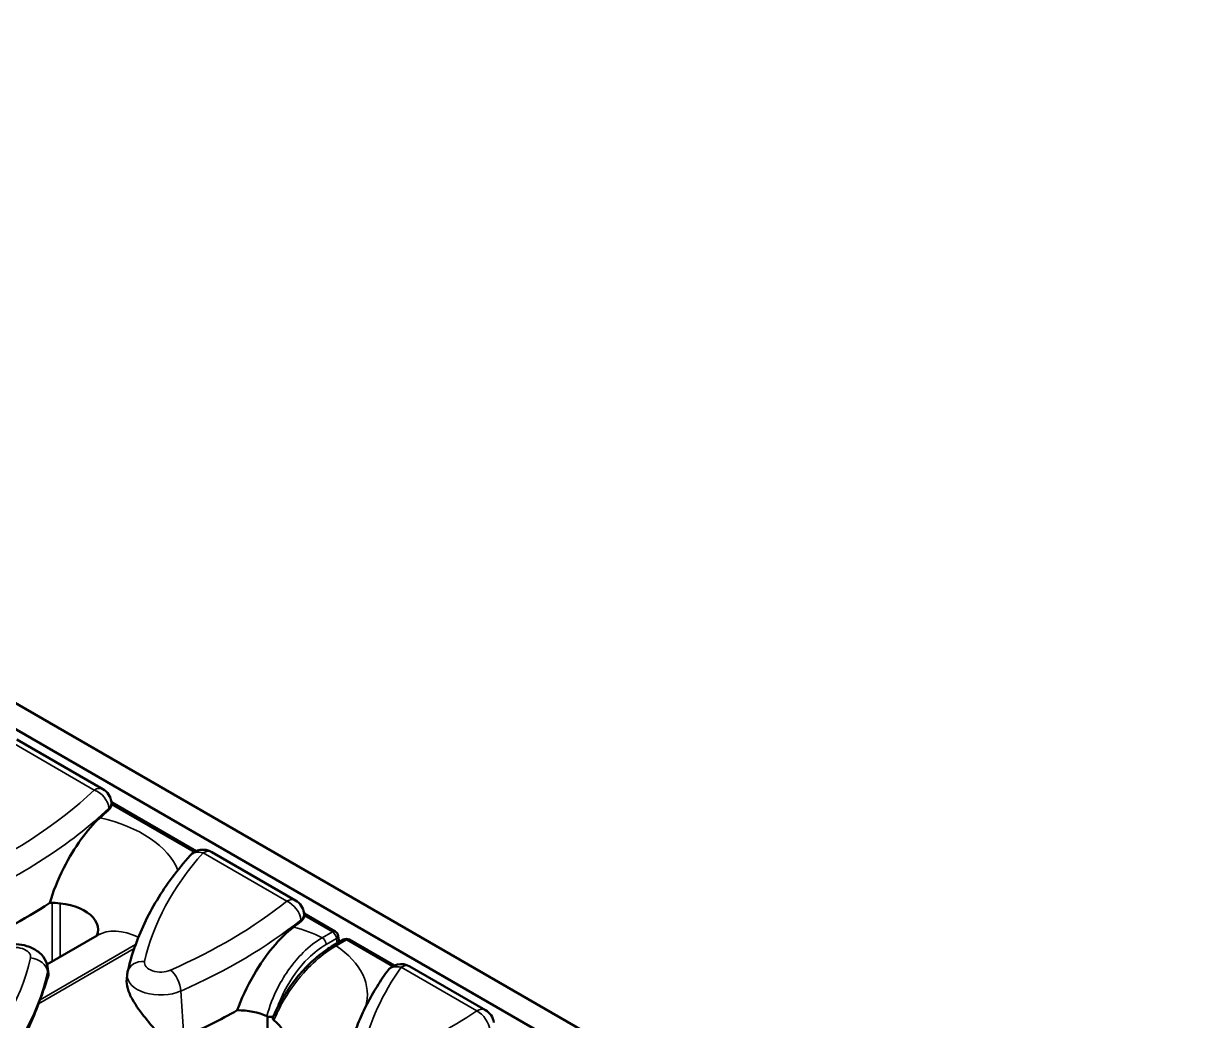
# Model space of a CAD drawing. Header units: millimetres. Extents: x 0 to 1485, y 0 to 1050.
# Drawn here: x 251.6 to 302.6, y 210.2 to 253.3 of the extents above; entities that cross this region are included whole.
import ezdxf

# ---------------------------------------------------------------- set-up
doc = ezdxf.new("R2010")
doc.units = ezdxf.units.MM
doc.header["$LTSCALE"] = 2.5
doc.layers.add('Sichtbar (ISO)', color=7, linetype='Continuous', lineweight=50)
doc.layers.add('Sichtbar schmal (ISO)', color=7, linetype='Continuous', lineweight=35)

msp = doc.modelspace()

# ---------------------------------------------------------------- linework, layer by layer
at = {"layer": 'Sichtbar (ISO)'}
for p, q in [((89.061, 317.555), (444.382, 112.41)), ((88.089, 316.993), (443.41, 111.848)), ((255.056, 220.18), (251.337, 222.327)), ((255.434, 219.561), (255.424, 219.632)), ((255.427, 219.612), (259.085, 217.5)), ((263.379, 215.375), (259.762, 217.463)), ((263.757, 214.756), (263.746, 214.83)), ((263.75, 214.807), (265.099, 214.028)), ((252.645, 212.61), (254.81, 213.86)), ((265.01, 213.425), (265.452, 213.68)), ((265.222, 213.848), (265.264, 213.571)), ((265.702, 213.68), (267.643, 212.559)), ((271.582, 210.639), (268.32, 212.522)), ((252.681, 212.432), (252.706, 212.193)), ((256.11, 212.176), (256.088, 211.972))]:
    msp.add_line(p, q, dxfattribs=at)
for centre, radius, start, end in [((254.681, 219.53), 0.75, 7.7679, 60), ((259.387, 216.814), 0.75, 60, 138.3294), ((263.004, 214.725), 0.75, 8.0404, 60), ((264.974, 213.811), 0.25, 8.6167, 60), ((265.577, 213.463), 0.25, 60, 120), ((267.945, 211.873), 0.75, 60, 144.6821), ((271.207, 209.989), 0.75, 8.3266, 60)]:
    msp.add_arc(centre, radius, start, end, dxfattribs=at)
for centre, major_axis, start_param, end_param in [((233.552, 226.903), (-25.441, 0), 2.569132, 2.59816), ((233.552, 225.066), (-25.638, 0), 2.222684, 2.417825), ((252.852, 214.11), (2, 0), 6.062, 7.898811), ((243.002, 223.08), (-25.441, 0), 2.494442, 2.515487), ((227.445, 214.099), (25.441, 0), 6.064161, 6.076487), ((243.002, 221.243), (-25.638, 0), 2.222684, 2.341673), ((260.888, 209.471), (-2, 0), 4.035702, 4.723756), ((260.888, 209.471), (2, 0), 6.062, 6.959872)]:
    msp.add_ellipse(centre, major_axis=major_axis, ratio=0.57735, start_param=start_param, end_param=end_param, dxfattribs=at)
for points, knots in [([(255.436, 219.522), (255.434, 219.487), (255.425, 219.451), (255.391, 219.378), (255.363, 219.342), (255.328, 219.308)], [0.12067766, 0.12067766, 0.12067766, 0.12067766, 0.15798761, 0.15798761, 0.19911986, 0.19911986, 0.19911986, 0.19911986]), ([(254.937, 218.946), (254.661, 218.699), (254.382, 218.381), (253.848, 217.64), (253.596, 217.224), (253.108, 216.256), (252.901, 215.73), (252.763, 215.264)], [-0.7974145, -0.7974145, -0.7974145, -0.7974145, -0.5446426, -0.5446426, -0.294853, -0.294853, 0, 0, 0, 0]), ([(256.128, 212.286), (256.207, 212.641), (256.308, 212.993), (256.55, 213.691), (256.692, 214.037), (257.015, 214.72), (257.196, 215.057), (257.598, 215.72), (257.818, 216.047), (258.295, 216.689), (258.552, 217.004), (258.827, 217.312)], [2.4844831, 2.4844831, 2.4844831, 2.4844831, 2.5537616, 2.5537616, 2.6230401, 2.6230401, 2.6923186, 2.6923186, 2.7615971, 2.7615971, 2.8308756, 2.8308756, 2.8308756, 2.8308756]), ([(263.759, 214.717), (263.757, 214.675), (263.745, 214.634), (263.699, 214.551), (263.663, 214.51), (263.617, 214.473)], [0.12070111, 0.12070111, 0.12070111, 0.12070111, 0.16422041, 0.16422041, 0.2115589, 0.2115589, 0.2115589, 0.2115589]), ([(263.298, 214.224), (262.997, 213.994), (262.693, 213.695), (262.109, 212.995), (261.835, 212.601), (261.272, 211.639), (261.028, 211.096), (260.865, 210.625)], [-0.7784972, -0.7784972, -0.7784972, -0.7784972, -0.5388845, -0.5388845, -0.3020785, -0.3020785, 0, 0, 0, 0]), ([(254.81, 213.86), (254.838, 213.876), (254.859, 213.89), (254.886, 213.909), (254.893, 213.914), (254.893, 213.914)], [6.2831853, 6.2831853, 6.2831853, 6.2831853, 6.3700236, 6.3700236, 6.4551888, 6.4551888, 6.4551888, 6.4551888]), ([(250.509, 213.334), (250.654, 213.399), (250.803, 213.438), (251.112, 213.484), (251.271, 213.487), (251.586, 213.456), (251.742, 213.421), (252.044, 213.305), (252.191, 213.225), (252.428, 213.012), (252.525, 212.894), (252.637, 212.65), (252.669, 212.543), (252.681, 212.432)], [3.275103, 3.275103, 3.275103, 3.275103, 3.678313, 3.678313, 4.097335, 4.097335, 4.515601, 4.515601, 4.926242, 4.926242, 5.237349, 5.237349, 5.435884, 5.435884, 5.435884, 5.435884]), ([(265.01, 213.425), (264.801, 213.304), (264.593, 213.159), (264.184, 212.828), (263.984, 212.642), (263.6, 212.237), (263.417, 212.018), (263.076, 211.557), (262.918, 211.315), (262.635, 210.82), (262.51, 210.566), (262.404, 210.312)], [0, 0, 0, 0, 0.1665012, 0.1665012, 0.3330025, 0.3330025, 0.4995037, 0.4995037, 0.6660049, 0.6660049, 0.8325061, 0.8325061, 0.8325061, 0.8325061]), ([(252.692, 212.082), (252.664, 212), (252.635, 211.915), (252.53, 211.606), (252.444, 211.357), (252.345, 211.084)], [1.2694834, 1.2694834, 1.2694834, 1.2694834, 1.3818929, 1.3818929, 1.6649559, 1.6649559, 1.6649559, 1.6649559]), ([(252.706, 212.193), (252.709, 212.165), (252.706, 212.136), (252.696, 212.097), (252.694, 212.09), (252.692, 212.082)], [1.94452131, 1.94452131, 1.94452131, 1.94452131, 1.9896717, 1.9896717, 2.0005996, 2.0005996, 2.0005996, 2.0005996]), ([(256.11, 212.176), (256.111, 212.183), (256.112, 212.191), (256.114, 212.205), (256.115, 212.213), (256.117, 212.228), (256.118, 212.235), (256.121, 212.25), (256.122, 212.257), (256.125, 212.271), (256.127, 212.279), (256.128, 212.286)], [2.41809785, 2.41809785, 2.41809785, 2.41809785, 2.4313749, 2.4313749, 2.44465196, 2.44465196, 2.45792902, 2.45792902, 2.47120608, 2.47120608, 2.48448314, 2.48448314, 2.48448314, 2.48448314]), ([(265.578, 208.463), (265.637, 208.73), (265.709, 208.995), (265.875, 209.521), (265.97, 209.782), (266.182, 210.301), (266.3, 210.558), (266.557, 211.067), (266.697, 211.319), (266.999, 211.817), (267.161, 212.063), (267.333, 212.306)], [2.4844831, 2.4844831, 2.4844831, 2.4844831, 2.5364836, 2.5364836, 2.588484, 2.588484, 2.6404844, 2.6404844, 2.6924849, 2.6924849, 2.7444853, 2.7444853, 2.7444853, 2.7444853]), ([(257.741, 209.287), (257.663, 209.382), (257.581, 209.478), (257.301, 209.807), (257.095, 210.045), (256.694, 210.545), (256.497, 210.806), (256.249, 211.248), (256.174, 211.411), (256.089, 211.711), (256.075, 211.849), (256.088, 211.972)], [1.2625413, 1.2625413, 1.2625413, 1.2625413, 1.3515841, 1.3515841, 1.5621044, 1.5621044, 1.7726247, 1.7726247, 1.8811482, 1.8811482, 1.9808775, 1.9808775, 1.9808775, 1.9808775]), ([(252.278, 210.907), (252.039, 210.287), (251.725, 209.531), (250.908, 207.777), (250.38, 206.762), (249.646, 205.429), (249.415, 205.018), (249.114, 204.475), (249.046, 204.352), (248.979, 204.228)], [5.610352, 5.610352, 5.610352, 5.610352, 6.256852, 6.256852, 7.009099, 7.009099, 7.296608, 7.296608, 7.380319, 7.380319, 7.380319, 7.380319]), ([(262.14, 210.371), (262.163, 210.36), (262.189, 210.353), (262.247, 210.343), (262.277, 210.341), (262.341, 210.344), (262.374, 210.35), (262.412, 210.361), (262.419, 210.363), (262.427, 210.366)], [0, 0, 0, 0, 0.01765058, 0.01765058, 0.03595356, 0.03595356, 0.05613325, 0.05613325, 0.06130426, 0.06130426, 0.06130426, 0.06130426]), ([(262.404, 210.312), (262.399, 210.301), (262.397, 210.289), (262.397, 210.262), (262.401, 210.247), (262.418, 210.219), (262.431, 210.206), (262.447, 210.194)], [0.03209337, 0.03209337, 0.03209337, 0.03209337, 0.04455996, 0.04455996, 0.06031128, 0.06031128, 0.07581688, 0.07581688, 0.07581688, 0.07581688])]:
    msp.add_open_spline(points, degree=3, knots=knots, dxfattribs=at)
for points, degree in [([(255.436, 219.522), (255.436, 219.536), (255.436, 219.549), (255.434, 219.561)], 3), ([(263.759, 214.717), (263.759, 214.731), (263.759, 214.744), (263.757, 214.756)], 3), ([(262.161, 208.826), (262.163, 209.599), (262.164, 210.361)], 2)]:
    msp.add_open_spline(points, degree=degree, dxfattribs=at)
at = {"layer": 'Sichtbar schmal (ISO)'}
for p, q in [((250.962, 222.29), (254.681, 220.143)), ((255.436, 219.522), (259.007, 217.46)), ((259.387, 217.426), (263.004, 215.338)), ((252.866, 215.265), (252.866, 212.738)), ((253.22, 212.942), (253.22, 215.245)), ((263.759, 214.717), (264.974, 214.015)), ((264.974, 214.015), (264.533, 213.76)), ((264.709, 213.472), (265.151, 213.727)), ((265.135, 213.412), (265.577, 213.667)), ((265.151, 213.727), (265.181, 213.524)), ((265.577, 213.667), (267.565, 212.519)), ((256.412, 213.294), (252.278, 210.907)), ((252.345, 211.084), (256.473, 213.468)), ((252.671, 212.273), (252.692, 212.082)), ((267.945, 212.485), (271.207, 210.601)), ((258.433, 211.46), (258.556, 209.476))]:
    msp.add_line(p, q, dxfattribs=at)
for centre, major_axis, ratio, start_param, end_param in [((254.681, 219.53), (0.375, 0.65), 0.57735, 0, 0.785398), ((233.552, 227.515), (-24.688, 0), 0.57735, 2.222684, 2.597979), ((254.681, 219.53), (0.518, -0.542), 0.698795, 0.718807, 2.202337), ((233.552, 226.956), (25.435, 0), 0.57735, 5.364276, 5.739571), ((254.681, 219.53), (0.743, 0.101), 0.584694, 5.663695, 6.283185), ((252.852, 215.947), (5.597, 0), 0.57735, 0.230815, 1.189168), ((281.345, 210.911), (-24.688, 0), 0.57735, 5.808504, 6.154897), ((259.387, 216.814), (-0.56, 0.499), 0.726223, 5.28621, 6.283185), ((259.387, 216.814), (0.375, 0.65), 0.57735, 0, 0.785398), ((243.002, 223.692), (-24.688, 0), 0.57735, 2.222684, 2.515289), ((263.004, 214.725), (0.375, 0.65), 0.57735, 0, 0.785398), ((263.004, 214.725), (0.468, -0.586), 0.661525, 0.77941, 2.26294), ((263.004, 214.725), (0.743, 0.105), 0.580983, 5.578757, 6.283185), ((256.81, 210.396), (-2, 3.464), 0.57735, 5.575102, 6.283185), ((243.002, 223.133), (25.435, 0), 0.57735, 5.364276, 5.656882), ((260.888, 211.308), (-5.597, 0), 0.57735, 4.003166, 4.267102), ((264.974, 213.811), (0.125, 0.217), 0.57735, 0, 0.785398), ((264.533, 213.556), (-0.125, 0.217), 0.57735, 4.014257, 5.497787), ((264.974, 213.811), (0.125, -0.217), 0.57735, 0.872665, 2.356194), ((264.974, 213.811), (0.247, 0.037), 0.572981, 5.414976, 6.283185), ((265.577, 213.463), (-0.125, 0.217), 0.57735, 5.497787, 6.283185), ((265.577, 213.463), (0.125, 0.217), 0.57735, 0, 0.785398), ((251.236, 212.939), (0.7, 0), 0.57735, 6.154897, 8.505869), ((265.135, 213.208), (-0.125, 0.217), 0.57735, 5.497787, 6.283185), ((260.888, 211.308), (5.597, 0), 0.57735, 6.115086, 6.992408), ((227.445, 214.711), (24.688, 0), 0.57735, 5.364276, 6.154897), ((251.93, 212.275), (0.732, -0.164), 0.809787, 0.26626, 1.74979), ((256.86, 212.122), (-0.732, 0.164), 0.809787, 4.891383, 6.283185), ((257.555, 212.683), (-0.7, 0), 0.57735, 6.154897, 8.505869), ((267.945, 211.873), (-0.612, 0.434), 0.755715, 5.203978, 6.283185), ((267.945, 211.873), (0.375, 0.65), 0.57735, 0, 0.785398), ((227.445, 214.152), (25.435, 0), 0.57735, 5.364276, 6.154897), ((251.236, 212.38), (1.447, 0), 0.57735, 6.154897, 6.345089), ((257.555, 212.124), (-1.447, 0), 0.57735, 6.221282, 8.505869), ((257.98, 211.749), (0.302, -0.686), 0.495359, 0.931074, 2.414604), ((290.795, 207.089), (-24.688, 0), 0.57735, 5.894895, 6.154897), ((252.451, 219.87), (-24.688, 0), 0.57735, 2.222684, 2.433685), ((271.207, 209.989), (0.375, 0.65), 0.57735, 0, 0.785398), ((271.207, 209.989), (0.419, -0.622), 0.620312, 0.830798, 2.314328)]:
    msp.add_ellipse(centre, major_axis=major_axis, ratio=ratio, start_param=start_param, end_param=end_param, dxfattribs=at)
for points in [[(255.321, 219.361), (255.323, 219.343), (255.325, 219.325), (255.328, 219.308)], [(263.609, 214.526), (263.612, 214.508), (263.614, 214.49), (263.617, 214.473)]]:
    msp.add_open_spline(points, degree=3, dxfattribs=at)
for points, knots in [([(264.533, 213.76), (264.251, 213.596), (263.973, 213.38), (263.292, 212.71), (262.916, 212.19), (262.418, 211.219), (262.254, 210.795), (262.14, 210.371)], [-0.8726362, -0.8726362, -0.8726362, -0.8726362, -0.6472839, -0.6472839, -0.2867201, -0.2867201, -0.03326, -0.03326, -0.03326, -0.03326]), ([(262.447, 210.194), (262.546, 210.437), (262.662, 210.68), (263.054, 211.386), (263.373, 211.836), (263.995, 212.537), (264.285, 212.81), (264.764, 213.181), (264.95, 213.307), (265.135, 213.412)], [-0.8393762, -0.8393762, -0.8393762, -0.8393762, -0.6843413, -0.6843413, -0.3801896, -0.3801896, -0.1462268, -0.1462268, 0, 0, 0, 0]), ([(262.576, 210.69), (262.668, 210.956), (262.78, 211.218), (263.184, 212.004), (263.539, 212.491), (264.181, 213.117), (264.443, 213.319), (264.709, 213.472)], [0.116465, 0.116465, 0.116465, 0.116465, 0.2867201, 0.2867201, 0.6472839, 0.6472839, 0.8726362, 0.8726362, 0.8726362, 0.8726362])]:
    msp.add_open_spline(points, degree=3, knots=knots, dxfattribs=at)

doc.saveas('drawing.dxf')
